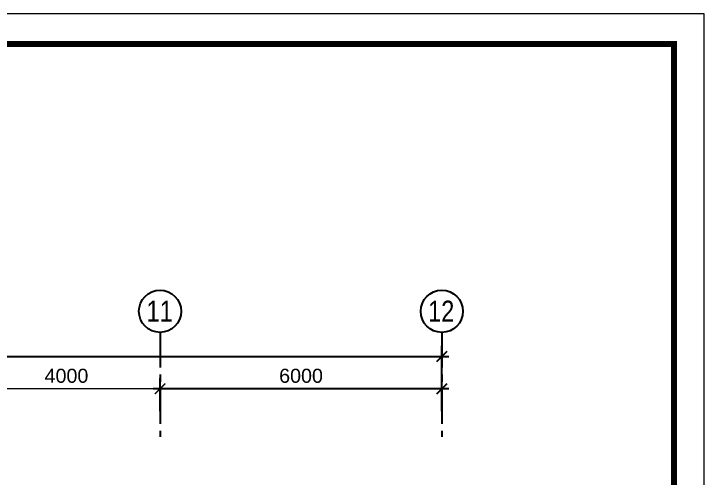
# Model space of a CAD drawing. Header units: millimetres. Extents: x 526420 to 928802, y 401925 to 509768.
# Drawn here: x 567142 to 581843, y 433416 to 443312 of the extents above; entities that cross this region are included whole.
import ezdxf

# ---------------------------------------------------------------- set-up
doc = ezdxf.new("R2010")
doc.units = ezdxf.units.MM
doc.header["$LTSCALE"] = 3000
doc.header["$MEASUREMENT"] = 0
doc.linetypes.add('CENTER', pattern=[2, 1.25, -0.25, 0.25, -0.25])
doc.layers.get('0').update_dxf_attribs({"linetype": 'CONTINUOUS'})
doc.layers.add('A', color=7, linetype='CONTINUOUS')
doc.styles.add('Arial', font='ARIAL.TTF')

msp = doc.modelspace()

# ---------------------------------------------------------------- linework, layer by layer
at = {"color": 0, "linetype": 'CENTER', "ltscale": 0.2}
for p, q in [((570256, 436523), (570256, 434299)), ((576256, 436523), (576256, 434299))]:
    msp.add_line(p, q, dxfattribs=at)
at = {"color": 0, "ltscale": 0.7}
for p, q in [((576256, 435548), (576256, 436235)), ((532106, 436010), (576406, 436010)), ((570256, 434848), (570256, 435548)), ((576256, 434848), (576256, 435548)), ((576406, 435323), (570106, 435323))]:
    msp.add_line(p, q, dxfattribs=at)
at = {"color": 0, "lineweight": 13, "ltscale": 0.7}
msp.add_line((570256, 434848), (570256, 435548), dxfattribs=at)
at = {"color": 0, "lineweight": 5, "ltscale": 0.7}
msp.add_line((570406, 435323), (566106, 435323), dxfattribs=at)
at = {"color": 0, "linetype": 'ByBlock', "const_width": 33.8}
for points in [[(576144, 435898), (576369, 436123)], [(570144, 435210), (570369, 435435)], [(570369, 435435), (570144, 435210)], [(576144, 435210), (576369, 435435)]]:
    msp.add_lwpolyline(points, dxfattribs=at)
at = {"color": 0, "ltscale": 5}
for centre in [(570256, 436973), (576256, 436973)]:
    msp.add_circle(centre, 450, dxfattribs=at)
at = {"layer": 'A', "linetype": 'ByBlock', "lineweight": 0}
for points in [[(581843, 443312), (526420, 443312), (526420, 403742), (581843, 403742)], [(527064, 404387), (581198, 404387), (581198, 442667), (527064, 442667)]]:
    msp.add_lwpolyline(points, close=True, dxfattribs=at)
at = {"layer": 'A', "linetype": 'ByBlock', "lineweight": 0, "const_width": 129}
msp.add_lwpolyline([(527064, 404387), (581198, 404387), (581198, 442667), (527064, 442667)], close=True, dxfattribs=at)

# ---------------------------------------------------------------- texts
at = {"color": 0, "style": 'Arial', "width": 0.8}
for s, p in [('11', (569968, 436750)), ('12', (575963, 436750))]:
    msp.add_text(s, height=450, dxfattribs=at).set_placement(p)
at = {"color": 0, "style": 'Arial'}
for s, p in [('4000', (567797, 435449)), ('6000', (572792, 435449))]:
    msp.add_text(s, height=300, dxfattribs=at).set_placement(p)

doc.saveas('drawing.dxf')
